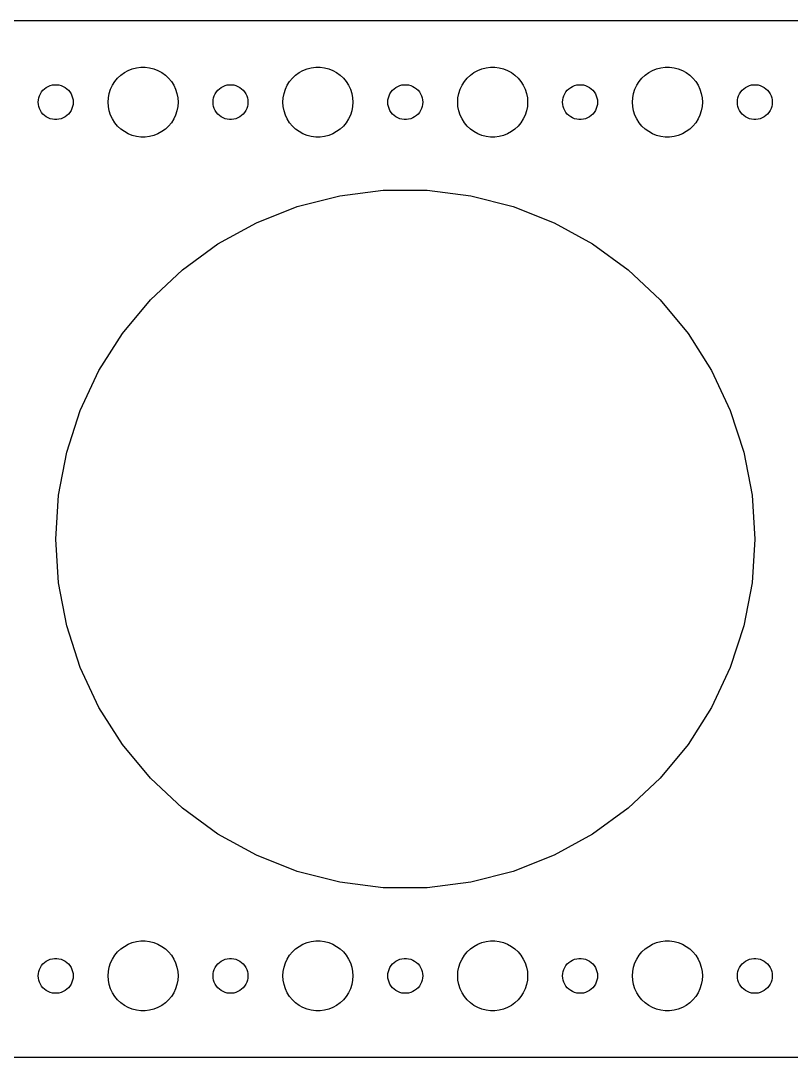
# Model space of a CAD drawing. Header units: metres. Extents: x -104 to 104, y -44 to 44.
# Drawn here: x -33 to 33.1, y -44.5 to 44.5 of the extents above; entities that cross this region are included whole.
import ezdxf

# ---------------------------------------------------------------- set-up
doc = ezdxf.new("R2010")
doc.units = ezdxf.units.M

msp = doc.modelspace()

# ---------------------------------------------------------------- linework, layer by layer
for p, q in [((99.8139, 44.4901), (-99.8139, 44.4901)), ((-24.1075, 40.033), (-23.7773, 40.2145)), ((-23.7773, 40.2145), (-23.427, 40.3532)), ((-23.427, 40.3532), (-23.0621, 40.4469)), ((-23.0621, 40.4469), (-22.6884, 40.4941)), ((-22.6884, 40.4941), (-22.3116, 40.4941)), ((-22.3116, 40.4941), (-21.9379, 40.4469)), ((-21.9379, 40.4469), (-21.5729, 40.3532)), ((-21.5729, 40.3532), (-21.2227, 40.2145)), ((-21.2227, 40.2145), (-20.8925, 40.033)), ((-9.10747, 40.033), (-8.77733, 40.2145)), ((-8.77733, 40.2145), (-8.42705, 40.3532)), ((-8.42705, 40.3532), (-8.06213, 40.4469)), ((-8.06213, 40.4469), (-7.68837, 40.4941)), ((-7.68837, 40.4941), (-7.31161, 40.4941)), ((-7.31161, 40.4941), (-6.93785, 40.4469)), ((-6.93785, 40.4469), (-6.57294, 40.3532)), ((-6.57294, 40.3532), (-6.22266, 40.2145)), ((-6.22266, 40.2145), (-5.89252, 40.033)), ((5.89252, 40.033), (6.22266, 40.2145)), ((6.22266, 40.2145), (6.57294, 40.3532)), ((6.57294, 40.3532), (6.93785, 40.4469)), ((6.93785, 40.4469), (7.31161, 40.4941)), ((7.31161, 40.4941), (7.68837, 40.4941)), ((7.68837, 40.4941), (8.06213, 40.4469)), ((8.06213, 40.4469), (8.42705, 40.3532)), ((8.42705, 40.3532), (8.77733, 40.2145)), ((8.77733, 40.2145), (9.10747, 40.033)), ((20.8925, 40.033), (21.2227, 40.2145)), ((21.2227, 40.2145), (21.5729, 40.3532)), ((21.5729, 40.3532), (21.9379, 40.4469)), ((21.9379, 40.4469), (22.3116, 40.4941)), ((22.3116, 40.4941), (22.6884, 40.4941)), ((22.6884, 40.4941), (23.0621, 40.4469)), ((23.0621, 40.4469), (23.427, 40.3532)), ((23.427, 40.3532), (23.7773, 40.2145)), ((23.7773, 40.2145), (24.1075, 40.033)), ((-25.1289, 38.9453), (-24.927, 39.2634)), ((-24.927, 39.2634), (-24.6869, 39.5536)), ((-24.6869, 39.5536), (-24.4123, 39.8115)), ((-24.4123, 39.8115), (-24.1075, 40.033)), ((-20.8925, 40.033), (-20.5877, 39.8115)), ((-20.5877, 39.8115), (-20.3131, 39.5536)), ((-20.3131, 39.5536), (-20.0729, 39.2634)), ((-20.0729, 39.2634), (-19.8711, 38.9453)), ((-10.1289, 38.9453), (-9.92705, 39.2634)), ((-9.92705, 39.2634), (-9.6869, 39.5536)), ((-9.6869, 39.5536), (-9.41226, 39.8115)), ((-9.41226, 39.8115), (-9.10747, 40.033)), ((-5.89252, 40.033), (-5.58772, 39.8115)), ((-5.58772, 39.8115), (-5.31308, 39.5536)), ((-5.31308, 39.5536), (-5.07294, 39.2634)), ((-5.07294, 39.2634), (-4.87108, 38.9453)), ((4.87108, 38.9453), (5.07294, 39.2634)), ((5.07294, 39.2634), (5.31308, 39.5536)), ((5.31308, 39.5536), (5.58772, 39.8115)), ((5.58772, 39.8115), (5.89252, 40.033)), ((9.10747, 40.033), (9.41226, 39.8115)), ((9.41226, 39.8115), (9.6869, 39.5536)), ((9.6869, 39.5536), (9.92705, 39.2634)), ((9.92705, 39.2634), (10.1289, 38.9453)), ((19.8711, 38.9453), (20.0729, 39.2634)), ((20.0729, 39.2634), (20.3131, 39.5536)), ((20.3131, 39.5536), (20.5877, 39.8115)), ((20.5877, 39.8115), (20.8925, 40.033)), ((24.1075, 40.033), (24.4123, 39.8115)), ((24.4123, 39.8115), (24.6869, 39.5536)), ((24.6869, 39.5536), (24.927, 39.2634)), ((24.927, 39.2634), (25.1289, 38.9453)), ((-31.3145, 38.2226), (-31.2135, 38.3817)), ((-31.2135, 38.3817), (-31.0934, 38.5268)), ((-31.0934, 38.5268), (-30.9561, 38.6558)), ((-30.9561, 38.6558), (-30.8037, 38.7665)), ((-30.8037, 38.7665), (-30.6387, 38.8572)), ((-30.6387, 38.8572), (-30.4635, 38.9266)), ((-30.4635, 38.9266), (-30.2811, 38.9734)), ((-30.2811, 38.9734), (-30.0942, 38.997)), ((-30.0942, 38.997), (-29.9058, 38.997)), ((-29.9058, 38.997), (-29.7189, 38.9734)), ((-29.7189, 38.9734), (-29.5365, 38.9266)), ((-29.5365, 38.9266), (-29.3613, 38.8572)), ((-29.3613, 38.8572), (-29.1963, 38.7665)), ((-29.1963, 38.7665), (-29.0439, 38.6558)), ((-29.0439, 38.6558), (-28.9065, 38.5268)), ((-28.9065, 38.5268), (-28.7865, 38.3817)), ((-28.7865, 38.3817), (-28.6855, 38.2226)), ((-25.4057, 38.2461), (-25.2893, 38.6044)), ((-25.2893, 38.6044), (-25.1289, 38.9453)), ((-19.8711, 38.9453), (-19.7107, 38.6044)), ((-19.7107, 38.6044), (-19.5942, 38.2461)), ((-16.3145, 38.2226), (-16.2135, 38.3817)), ((-16.2135, 38.3817), (-16.0934, 38.5268)), ((-16.0934, 38.5268), (-15.9561, 38.6558)), ((-15.9561, 38.6558), (-15.8037, 38.7665)), ((-15.8037, 38.7665), (-15.6387, 38.8572)), ((-15.6387, 38.8572), (-15.4635, 38.9266)), ((-15.4635, 38.9266), (-15.2811, 38.9734)), ((-15.2811, 38.9734), (-15.0942, 38.997)), ((-15.0942, 38.997), (-14.9058, 38.997)), ((-14.9058, 38.997), (-14.7189, 38.9734)), ((-14.7189, 38.9734), (-14.5365, 38.9266)), ((-14.5365, 38.9266), (-14.3613, 38.8572)), ((-14.3613, 38.8572), (-14.1963, 38.7665)), ((-14.1963, 38.7665), (-14.0439, 38.6558)), ((-14.0439, 38.6558), (-13.9065, 38.5268)), ((-13.9065, 38.5268), (-13.7865, 38.3817)), ((-13.7865, 38.3817), (-13.6855, 38.2226)), ((-10.4057, 38.2461), (-10.2893, 38.6044)), ((-10.2893, 38.6044), (-10.1289, 38.9453)), ((-4.87108, 38.9453), (-4.71066, 38.6044)), ((-4.71066, 38.6044), (-4.59424, 38.2461)), ((-1.31445, 38.2226), (-1.21352, 38.3817)), ((-1.21352, 38.3817), (-1.09344, 38.5268)), ((-1.09344, 38.5268), (-0.95613, 38.6558)), ((-0.95613, 38.6558), (-0.80373, 38.7665)), ((-0.80373, 38.7665), (-0.63866, 38.8572)), ((-0.63866, 38.8572), (-0.46352, 38.9266)), ((-0.46352, 38.9266), (-0.28107, 38.9734)), ((-0.28107, 38.9734), (-0.09418, 38.997)), ((-0.09418, 38.997), (0.09418, 38.997)), ((0.09418, 38.997), (0.28107, 38.9734)), ((0.28107, 38.9734), (0.46352, 38.9266)), ((0.46352, 38.9266), (0.63866, 38.8572)), ((0.63866, 38.8572), (0.80373, 38.7665)), ((0.80373, 38.7665), (0.95613, 38.6558)), ((0.95613, 38.6558), (1.09344, 38.5268)), ((1.09344, 38.5268), (1.21352, 38.3817)), ((1.21352, 38.3817), (1.31445, 38.2226)), ((4.59424, 38.2461), (4.71066, 38.6044)), ((4.71066, 38.6044), (4.87108, 38.9453)), ((10.1289, 38.9453), (10.2893, 38.6044)), ((10.2893, 38.6044), (10.4057, 38.2461)), ((13.6855, 38.2226), (13.7865, 38.3817)), ((13.7865, 38.3817), (13.9065, 38.5268)), ((13.9065, 38.5268), (14.0439, 38.6558)), ((14.0439, 38.6558), (14.1963, 38.7665)), ((14.1963, 38.7665), (14.3613, 38.8572)), ((14.3613, 38.8572), (14.5365, 38.9266)), ((14.5365, 38.9266), (14.7189, 38.9734)), ((14.7189, 38.9734), (14.9058, 38.997)), ((14.9058, 38.997), (15.0942, 38.997)), ((15.0942, 38.997), (15.2811, 38.9734)), ((15.2811, 38.9734), (15.4635, 38.9266)), ((15.4635, 38.9266), (15.6387, 38.8572)), ((15.6387, 38.8572), (15.8037, 38.7665)), ((15.8037, 38.7665), (15.9561, 38.6558)), ((15.9561, 38.6558), (16.0934, 38.5268)), ((16.0934, 38.5268), (16.2135, 38.3817)), ((16.2135, 38.3817), (16.3145, 38.2226)), ((19.5942, 38.2461), (19.7107, 38.6044)), ((19.7107, 38.6044), (19.8711, 38.9453)), ((25.1289, 38.9453), (25.2893, 38.6044)), ((25.2893, 38.6044), (25.4057, 38.2461)), ((28.6855, 38.2226), (28.7865, 38.3817)), ((28.7865, 38.3817), (28.9065, 38.5268)), ((28.9065, 38.5268), (29.0439, 38.6558)), ((29.0439, 38.6558), (29.1963, 38.7665)), ((29.1963, 38.7665), (29.3613, 38.8572)), ((29.3613, 38.8572), (29.5365, 38.9266)), ((29.5365, 38.9266), (29.7189, 38.9734)), ((29.7189, 38.9734), (29.9058, 38.997)), ((29.9058, 38.997), (30.0942, 38.997)), ((30.0942, 38.997), (30.2811, 38.9734)), ((30.2811, 38.9734), (30.4635, 38.9266)), ((30.4635, 38.9266), (30.6387, 38.8572)), ((30.6387, 38.8572), (30.8037, 38.7665)), ((30.8037, 38.7665), (30.9561, 38.6558)), ((30.9561, 38.6558), (31.0934, 38.5268)), ((31.0934, 38.5268), (31.2135, 38.3817)), ((31.2135, 38.3817), (31.3145, 38.2226)), ((-31.5, 37.5), (-31.4882, 37.688)), ((-31.4882, 37.312), (-31.5, 37.5)), ((-31.4882, 37.688), (-31.4529, 37.873)), ((-31.4529, 37.873), (-31.3947, 38.0522)), ((-31.3947, 38.0522), (-31.3145, 38.2226)), ((-28.6855, 38.2226), (-28.6053, 38.0522)), ((-28.6053, 38.0522), (-28.5471, 37.873)), ((-28.5471, 37.873), (-28.5118, 37.688)), ((-28.5118, 37.688), (-28.5, 37.5)), ((-28.5, 37.5), (-28.5118, 37.312)), ((-25.5, 37.5), (-25.4763, 37.876)), ((-25.4763, 37.124), (-25.5, 37.5)), ((-25.4763, 37.876), (-25.4057, 38.2461)), ((-19.5942, 38.2461), (-19.5237, 37.876)), ((-19.5237, 37.876), (-19.5, 37.5)), ((-19.5, 37.5), (-19.5237, 37.124)), ((-16.5, 37.5), (-16.4882, 37.688)), ((-16.4882, 37.312), (-16.5, 37.5)), ((-16.4882, 37.688), (-16.4529, 37.873)), ((-16.4529, 37.873), (-16.3947, 38.0522)), ((-16.3947, 38.0522), (-16.3145, 38.2226)), ((-13.6855, 38.2226), (-13.6053, 38.0522)), ((-13.6053, 38.0522), (-13.5471, 37.873)), ((-13.5471, 37.873), (-13.5118, 37.688)), ((-13.5118, 37.688), (-13.5, 37.5)), ((-13.5, 37.5), (-13.5118, 37.312)), ((-10.5, 37.5), (-10.4763, 37.876)), ((-10.4763, 37.124), (-10.5, 37.5)), ((-10.4763, 37.876), (-10.4057, 38.2461)), ((-4.59424, 38.2461), (-4.52365, 37.876)), ((-4.52365, 37.876), (-4.5, 37.5)), ((-4.5, 37.5), (-4.52365, 37.124)), ((-1.5, 37.5), (-1.48816, 37.688)), ((-1.48816, 37.312), (-1.5, 37.5)), ((-1.48816, 37.688), (-1.45287, 37.873)), ((-1.45287, 37.873), (-1.39465, 38.0522)), ((-1.39465, 38.0522), (-1.31445, 38.2226)), ((1.31445, 38.2226), (1.39465, 38.0522)), ((1.39465, 38.0522), (1.45287, 37.873)), ((1.45287, 37.873), (1.48816, 37.688)), ((1.48816, 37.688), (1.5, 37.5)), ((1.5, 37.5), (1.48816, 37.312)), ((4.5, 37.5), (4.52365, 37.876)), ((4.52365, 37.124), (4.5, 37.5)), ((4.52365, 37.876), (4.59424, 38.2461)), ((10.4057, 38.2461), (10.4763, 37.876)), ((10.4763, 37.876), (10.5, 37.5)), ((10.5, 37.5), (10.4763, 37.124)), ((13.5, 37.5), (13.5118, 37.688)), ((13.5118, 37.312), (13.5, 37.5)), ((13.5118, 37.688), (13.5471, 37.873)), ((13.5471, 37.873), (13.6053, 38.0522)), ((13.6053, 38.0522), (13.6855, 38.2226)), ((16.3145, 38.2226), (16.3947, 38.0522)), ((16.3947, 38.0522), (16.4529, 37.873)), ((16.4529, 37.873), (16.4882, 37.688)), ((16.4882, 37.688), (16.5, 37.5)), ((16.5, 37.5), (16.4882, 37.312)), ((19.5, 37.5), (19.5237, 37.876)), ((19.5237, 37.124), (19.5, 37.5)), ((19.5237, 37.876), (19.5942, 38.2461)), ((25.4057, 38.2461), (25.4763, 37.876)), ((25.4763, 37.876), (25.5, 37.5)), ((25.5, 37.5), (25.4763, 37.124)), ((28.5, 37.5), (28.5118, 37.688)), ((28.5118, 37.312), (28.5, 37.5)), ((28.5118, 37.688), (28.5471, 37.873)), ((28.5471, 37.873), (28.6053, 38.0522)), ((28.6053, 38.0522), (28.6855, 38.2226)), ((31.3145, 38.2226), (31.3947, 38.0522)), ((31.3947, 38.0522), (31.4529, 37.873)), ((31.4529, 37.873), (31.4882, 37.688)), ((31.4882, 37.688), (31.5, 37.5)), ((31.5, 37.5), (31.4882, 37.312)), ((-31.4529, 37.127), (-31.4882, 37.312)), ((-31.3947, 36.9478), (-31.4529, 37.127)), ((-31.3145, 36.7774), (-31.3947, 36.9478)), ((-31.2135, 36.6183), (-31.3145, 36.7774)), ((-31.0934, 36.4732), (-31.2135, 36.6183)), ((-28.7865, 36.6183), (-28.9065, 36.4732)), ((-28.6855, 36.7774), (-28.7865, 36.6183)), ((-28.6053, 36.9478), (-28.6855, 36.7774)), ((-28.5471, 37.127), (-28.6053, 36.9478)), ((-28.5118, 37.312), (-28.5471, 37.127)), ((-25.4057, 36.7539), (-25.4763, 37.124)), ((-25.2893, 36.3956), (-25.4057, 36.7539)), ((-19.5942, 36.7539), (-19.7107, 36.3956)), ((-19.5237, 37.124), (-19.5942, 36.7539)), ((-16.4529, 37.127), (-16.4882, 37.312)), ((-16.3947, 36.9478), (-16.4529, 37.127)), ((-16.3145, 36.7774), (-16.3947, 36.9478)), ((-16.2135, 36.6183), (-16.3145, 36.7774)), ((-16.0934, 36.4732), (-16.2135, 36.6183)), ((-13.7865, 36.6183), (-13.9065, 36.4732)), ((-13.6855, 36.7774), (-13.7865, 36.6183)), ((-13.6053, 36.9478), (-13.6855, 36.7774)), ((-13.5471, 37.127), (-13.6053, 36.9478)), ((-13.5118, 37.312), (-13.5471, 37.127)), ((-10.4057, 36.7539), (-10.4763, 37.124)), ((-10.2893, 36.3956), (-10.4057, 36.7539)), ((-4.59424, 36.7539), (-4.71066, 36.3956)), ((-4.52365, 37.124), (-4.59424, 36.7539)), ((-1.45287, 37.127), (-1.48816, 37.312)), ((-1.39465, 36.9478), (-1.45287, 37.127)), ((-1.31445, 36.7774), (-1.39465, 36.9478)), ((-1.21352, 36.6183), (-1.31445, 36.7774)), ((-1.09344, 36.4732), (-1.21352, 36.6183)), ((1.21352, 36.6183), (1.09344, 36.4732)), ((1.31445, 36.7774), (1.21352, 36.6183)), ((1.39465, 36.9478), (1.31445, 36.7774)), ((1.45287, 37.127), (1.39465, 36.9478)), ((1.48816, 37.312), (1.45287, 37.127)), ((4.59424, 36.7539), (4.52365, 37.124)), ((4.71066, 36.3956), (4.59424, 36.7539)), ((10.4057, 36.7539), (10.2893, 36.3956)), ((10.4763, 37.124), (10.4057, 36.7539)), ((13.5471, 37.127), (13.5118, 37.312)), ((13.6053, 36.9478), (13.5471, 37.127)), ((13.6855, 36.7774), (13.6053, 36.9478)), ((13.7865, 36.6183), (13.6855, 36.7774)), ((13.9065, 36.4732), (13.7865, 36.6183)), ((16.2135, 36.6183), (16.0934, 36.4732)), ((16.3145, 36.7774), (16.2135, 36.6183)), ((16.3947, 36.9478), (16.3145, 36.7774)), ((16.4529, 37.127), (16.3947, 36.9478)), ((16.4882, 37.312), (16.4529, 37.127)), ((19.5942, 36.7539), (19.5237, 37.124)), ((19.7107, 36.3956), (19.5942, 36.7539)), ((25.4057, 36.7539), (25.2893, 36.3956)), ((25.4763, 37.124), (25.4057, 36.7539)), ((28.5471, 37.127), (28.5118, 37.312)), ((28.6053, 36.9478), (28.5471, 37.127)), ((28.6855, 36.7774), (28.6053, 36.9478)), ((28.7865, 36.6183), (28.6855, 36.7774)), ((28.9065, 36.4732), (28.7865, 36.6183)), ((31.2135, 36.6183), (31.0934, 36.4732)), ((31.3145, 36.7774), (31.2135, 36.6183)), ((31.3947, 36.9478), (31.3145, 36.7774)), ((31.4529, 37.127), (31.3947, 36.9478)), ((31.4882, 37.312), (31.4529, 37.127)), ((-30.9561, 36.3442), (-31.0934, 36.4732)), ((-30.8037, 36.2335), (-30.9561, 36.3442)), ((-30.6387, 36.1428), (-30.8037, 36.2335)), ((-30.4635, 36.0734), (-30.6387, 36.1428)), ((-30.2811, 36.0266), (-30.4635, 36.0734)), ((-30.0942, 36.003), (-30.2811, 36.0266)), ((-29.9058, 36.003), (-30.0942, 36.003)), ((-29.7189, 36.0266), (-29.9058, 36.003)), ((-29.5365, 36.0734), (-29.7189, 36.0266)), ((-29.3613, 36.1428), (-29.5365, 36.0734)), ((-29.1963, 36.2335), (-29.3613, 36.1428)), ((-29.0439, 36.3442), (-29.1963, 36.2335)), ((-28.9065, 36.4732), (-29.0439, 36.3442)), ((-25.1289, 36.0547), (-25.2893, 36.3956)), ((-24.927, 35.7366), (-25.1289, 36.0547)), ((-24.6869, 35.4464), (-24.927, 35.7366)), ((-20.0729, 35.7366), (-20.3131, 35.4464)), ((-19.8711, 36.0547), (-20.0729, 35.7366)), ((-19.7107, 36.3956), (-19.8711, 36.0547)), ((-15.9561, 36.3442), (-16.0934, 36.4732)), ((-15.8037, 36.2335), (-15.9561, 36.3442)), ((-15.6387, 36.1428), (-15.8037, 36.2335)), ((-15.4635, 36.0734), (-15.6387, 36.1428)), ((-15.2811, 36.0266), (-15.4635, 36.0734)), ((-15.0942, 36.003), (-15.2811, 36.0266)), ((-14.9058, 36.003), (-15.0942, 36.003)), ((-14.7189, 36.0266), (-14.9058, 36.003)), ((-14.5365, 36.0734), (-14.7189, 36.0266)), ((-14.3613, 36.1428), (-14.5365, 36.0734)), ((-14.1963, 36.2335), (-14.3613, 36.1428)), ((-14.0439, 36.3442), (-14.1963, 36.2335)), ((-13.9065, 36.4732), (-14.0439, 36.3442)), ((-10.1289, 36.0547), (-10.2893, 36.3956)), ((-9.92705, 35.7366), (-10.1289, 36.0547)), ((-9.6869, 35.4464), (-9.92705, 35.7366)), ((-5.07294, 35.7366), (-5.31308, 35.4464)), ((-4.87108, 36.0547), (-5.07294, 35.7366)), ((-4.71066, 36.3956), (-4.87108, 36.0547)), ((-0.95613, 36.3442), (-1.09344, 36.4732)), ((-0.80373, 36.2335), (-0.95613, 36.3442)), ((-0.63866, 36.1428), (-0.80373, 36.2335)), ((-0.46352, 36.0734), (-0.63866, 36.1428)), ((-0.28107, 36.0266), (-0.46352, 36.0734)), ((-0.09418, 36.003), (-0.28107, 36.0266)), ((0.09418, 36.003), (-0.09418, 36.003)), ((0.28107, 36.0266), (0.09418, 36.003)), ((0.46352, 36.0734), (0.28107, 36.0266)), ((0.63866, 36.1428), (0.46352, 36.0734)), ((0.80373, 36.2335), (0.63866, 36.1428)), ((0.95613, 36.3442), (0.80373, 36.2335)), ((1.09344, 36.4732), (0.95613, 36.3442)), ((4.87108, 36.0547), (4.71066, 36.3956)), ((5.07294, 35.7366), (4.87108, 36.0547)), ((5.31308, 35.4464), (5.07294, 35.7366)), ((9.92705, 35.7366), (9.6869, 35.4464)), ((10.1289, 36.0547), (9.92705, 35.7366)), ((10.2893, 36.3956), (10.1289, 36.0547)), ((14.0439, 36.3442), (13.9065, 36.4732)), ((14.1963, 36.2335), (14.0439, 36.3442)), ((14.3613, 36.1428), (14.1963, 36.2335)), ((14.5365, 36.0734), (14.3613, 36.1428)), ((14.7189, 36.0266), (14.5365, 36.0734)), ((14.9058, 36.003), (14.7189, 36.0266)), ((15.0942, 36.003), (14.9058, 36.003)), ((15.2811, 36.0266), (15.0942, 36.003)), ((15.4635, 36.0734), (15.2811, 36.0266)), ((15.6387, 36.1428), (15.4635, 36.0734)), ((15.8037, 36.2335), (15.6387, 36.1428)), ((15.9561, 36.3442), (15.8037, 36.2335)), ((16.0934, 36.4732), (15.9561, 36.3442)), ((19.8711, 36.0547), (19.7107, 36.3956)), ((20.0729, 35.7366), (19.8711, 36.0547)), ((20.3131, 35.4464), (20.0729, 35.7366)), ((24.927, 35.7366), (24.6869, 35.4464)), ((25.1289, 36.0547), (24.927, 35.7366)), ((25.2893, 36.3956), (25.1289, 36.0547)), ((29.0439, 36.3442), (28.9065, 36.4732)), ((29.1963, 36.2335), (29.0439, 36.3442)), ((29.3613, 36.1428), (29.1963, 36.2335)), ((29.5365, 36.0734), (29.3613, 36.1428)), ((29.7189, 36.0266), (29.5365, 36.0734)), ((29.9058, 36.003), (29.7189, 36.0266)), ((30.0942, 36.003), (29.9058, 36.003)), ((30.2811, 36.0266), (30.0942, 36.003)), ((30.4635, 36.0734), (30.2811, 36.0266)), ((30.6387, 36.1428), (30.4635, 36.0734)), ((30.8037, 36.2335), (30.6387, 36.1428)), ((30.9561, 36.3442), (30.8037, 36.2335)), ((31.0934, 36.4732), (30.9561, 36.3442)), ((-24.4123, 35.1885), (-24.6869, 35.4464)), ((-24.1075, 34.967), (-24.4123, 35.1885)), ((-23.7773, 34.7855), (-24.1075, 34.967)), ((-23.427, 34.6468), (-23.7773, 34.7855)), ((-21.2227, 34.7855), (-21.5729, 34.6468)), ((-20.8925, 34.967), (-21.2227, 34.7855)), ((-20.5877, 35.1885), (-20.8925, 34.967)), ((-20.3131, 35.4464), (-20.5877, 35.1885)), ((-9.41226, 35.1885), (-9.6869, 35.4464)), ((-9.10747, 34.967), (-9.41226, 35.1885)), ((-8.77733, 34.7855), (-9.10747, 34.967)), ((-8.42705, 34.6468), (-8.77733, 34.7855)), ((-6.22266, 34.7855), (-6.57294, 34.6468)), ((-5.89252, 34.967), (-6.22266, 34.7855)), ((-5.58772, 35.1885), (-5.89252, 34.967)), ((-5.31308, 35.4464), (-5.58772, 35.1885)), ((5.58772, 35.1885), (5.31308, 35.4464)), ((5.89252, 34.967), (5.58772, 35.1885)), ((6.22266, 34.7855), (5.89252, 34.967)), ((6.57294, 34.6468), (6.22266, 34.7855)), ((8.77733, 34.7855), (8.42705, 34.6468)), ((9.10747, 34.967), (8.77733, 34.7855)), ((9.41226, 35.1885), (9.10747, 34.967)), ((9.6869, 35.4464), (9.41226, 35.1885)), ((20.5877, 35.1885), (20.3131, 35.4464)), ((20.8925, 34.967), (20.5877, 35.1885)), ((21.2227, 34.7855), (20.8925, 34.967)), ((21.5729, 34.6468), (21.2227, 34.7855)), ((23.7773, 34.7855), (23.427, 34.6468)), ((24.1075, 34.967), (23.7773, 34.7855)), ((24.4123, 35.1885), (24.1075, 34.967)), ((24.6869, 35.4464), (24.4123, 35.1885)), ((-23.0621, 34.5531), (-23.427, 34.6468)), ((-22.6884, 34.5059), (-23.0621, 34.5531)), ((-22.3116, 34.5059), (-22.6884, 34.5059)), ((-21.9379, 34.5531), (-22.3116, 34.5059)), ((-21.5729, 34.6468), (-21.9379, 34.5531)), ((-8.06213, 34.5531), (-8.42705, 34.6468)), ((-7.68837, 34.5059), (-8.06213, 34.5531)), ((-7.31161, 34.5059), (-7.68837, 34.5059)), ((-6.93785, 34.5531), (-7.31161, 34.5059)), ((-6.57294, 34.6468), (-6.93785, 34.5531)), ((6.93785, 34.5531), (6.57294, 34.6468)), ((7.31161, 34.5059), (6.93785, 34.5531)), ((7.68837, 34.5059), (7.31161, 34.5059)), ((8.06213, 34.5531), (7.68837, 34.5059)), ((8.42705, 34.6468), (8.06213, 34.5531)), ((21.9379, 34.5531), (21.5729, 34.6468)), ((22.3116, 34.5059), (21.9379, 34.5531)), ((22.6884, 34.5059), (22.3116, 34.5059)), ((23.0621, 34.5531), (22.6884, 34.5059)), ((23.427, 34.6468), (23.0621, 34.5531)), ((-9.27051, 28.5317), (-5.62143, 29.4686)), ((-5.62143, 29.4686), (-1.88371, 29.9408)), ((-1.88371, 29.9408), (1.88371, 29.9408)), ((1.88371, 29.9408), (5.62143, 29.4686)), ((5.62143, 29.4686), (9.27051, 28.5317)), ((-12.7734, 27.1448), (-9.27051, 28.5317)), ((9.27051, 28.5317), (12.7734, 27.1448)), ((-16.0748, 25.3298), (-12.7734, 27.1448)), ((12.7734, 27.1448), (16.0748, 25.3298)), ((-19.1227, 23.1154), (-16.0748, 25.3298)), ((16.0748, 25.3298), (19.1227, 23.1154)), ((-21.869, 20.5364), (-19.1227, 23.1154)), ((19.1227, 23.1154), (21.869, 20.5364)), ((-24.2705, 17.6335), (-21.869, 20.5364)), ((21.869, 20.5364), (24.2705, 17.6335)), ((-26.2892, 14.4526), (-24.2705, 17.6335)), ((24.2705, 17.6335), (26.2892, 14.4526)), ((-27.8933, 11.0437), (-26.2892, 14.4526)), ((26.2892, 14.4526), (27.8933, 11.0437)), ((-29.0575, 7.46069), (-27.8933, 11.0437)), ((27.8933, 11.0437), (29.0575, 7.46069)), ((-29.7634, 3.75999), (-29.0575, 7.46069)), ((29.0575, 7.46069), (29.7634, 3.75999)), ((-30, 0), (-29.7634, 3.75999)), ((29.7634, 3.75999), (30, 0)), ((-29.7634, -3.75999), (-30, 0)), ((30, 0), (29.7634, -3.75999)), ((-29.0575, -7.46069), (-29.7634, -3.75999)), ((29.7634, -3.75999), (29.0575, -7.46069)), ((-27.8933, -11.0437), (-29.0575, -7.46069)), ((29.0575, -7.46069), (27.8933, -11.0437)), ((-26.2892, -14.4526), (-27.8933, -11.0437)), ((27.8933, -11.0437), (26.2892, -14.4526)), ((-24.2705, -17.6335), (-26.2892, -14.4526)), ((26.2892, -14.4526), (24.2705, -17.6335)), ((-21.869, -20.5364), (-24.2705, -17.6335)), ((24.2705, -17.6335), (21.869, -20.5364)), ((-19.1227, -23.1154), (-21.869, -20.5364)), ((21.869, -20.5364), (19.1227, -23.1154)), ((-16.0748, -25.3298), (-19.1227, -23.1154)), ((19.1227, -23.1154), (16.0748, -25.3298)), ((-12.7734, -27.1448), (-16.0748, -25.3298)), ((16.0748, -25.3298), (12.7734, -27.1448)), ((-9.27051, -28.5317), (-12.7734, -27.1448)), ((12.7734, -27.1448), (9.27051, -28.5317)), ((-5.62143, -29.4686), (-9.27051, -28.5317)), ((9.27051, -28.5317), (5.62143, -29.4686)), ((-1.88371, -29.9408), (-5.62143, -29.4686)), ((1.88371, -29.9408), (-1.88371, -29.9408)), ((5.62143, -29.4686), (1.88371, -29.9408)), ((-23.7773, -34.7855), (-23.427, -34.6468)), ((-23.427, -34.6468), (-23.0621, -34.5531)), ((-23.0621, -34.5531), (-22.6884, -34.5059)), ((-22.6884, -34.5059), (-22.3116, -34.5059)), ((-22.3116, -34.5059), (-21.9379, -34.5531)), ((-21.9379, -34.5531), (-21.5729, -34.6468)), ((-21.5729, -34.6468), (-21.2227, -34.7855)), ((-8.77733, -34.7855), (-8.42705, -34.6468)), ((-8.42705, -34.6468), (-8.06213, -34.5531)), ((-8.06213, -34.5531), (-7.68837, -34.5059)), ((-7.68837, -34.5059), (-7.31161, -34.5059)), ((-7.31161, -34.5059), (-6.93785, -34.5531)), ((-6.93785, -34.5531), (-6.57294, -34.6468)), ((-6.57294, -34.6468), (-6.22266, -34.7855)), ((6.22266, -34.7855), (6.57294, -34.6468)), ((6.57294, -34.6468), (6.93785, -34.5531)), ((6.93785, -34.5531), (7.31161, -34.5059)), ((7.31161, -34.5059), (7.68837, -34.5059)), ((7.68837, -34.5059), (8.06213, -34.5531)), ((8.06213, -34.5531), (8.42705, -34.6468)), ((8.42705, -34.6468), (8.77733, -34.7855)), ((21.2227, -34.7855), (21.5729, -34.6468)), ((21.5729, -34.6468), (21.9379, -34.5531)), ((21.9379, -34.5531), (22.3116, -34.5059)), ((22.3116, -34.5059), (22.6884, -34.5059)), ((22.6884, -34.5059), (23.0621, -34.5531)), ((23.0621, -34.5531), (23.427, -34.6468)), ((23.427, -34.6468), (23.7773, -34.7855)), ((-24.927, -35.7366), (-24.6869, -35.4464)), ((-24.6869, -35.4464), (-24.4123, -35.1885)), ((-24.4123, -35.1885), (-24.1075, -34.967)), ((-24.1075, -34.967), (-23.7773, -34.7855)), ((-21.2227, -34.7855), (-20.8925, -34.967)), ((-20.8925, -34.967), (-20.5877, -35.1885)), ((-20.5877, -35.1885), (-20.3131, -35.4464)), ((-20.3131, -35.4464), (-20.0729, -35.7366)), ((-9.92705, -35.7366), (-9.6869, -35.4464)), ((-9.6869, -35.4464), (-9.41226, -35.1885)), ((-9.41226, -35.1885), (-9.10747, -34.967)), ((-9.10747, -34.967), (-8.77733, -34.7855)), ((-6.22266, -34.7855), (-5.89252, -34.967)), ((-5.89252, -34.967), (-5.58772, -35.1885)), ((-5.58772, -35.1885), (-5.31308, -35.4464)), ((-5.31308, -35.4464), (-5.07294, -35.7366)), ((5.07294, -35.7366), (5.31308, -35.4464)), ((5.31308, -35.4464), (5.58772, -35.1885)), ((5.58772, -35.1885), (5.89252, -34.967)), ((5.89252, -34.967), (6.22266, -34.7855)), ((8.77733, -34.7855), (9.10747, -34.967)), ((9.10747, -34.967), (9.41226, -35.1885)), ((9.41226, -35.1885), (9.6869, -35.4464)), ((9.6869, -35.4464), (9.92705, -35.7366)), ((20.0729, -35.7366), (20.3131, -35.4464)), ((20.3131, -35.4464), (20.5877, -35.1885)), ((20.5877, -35.1885), (20.8925, -34.967)), ((20.8925, -34.967), (21.2227, -34.7855)), ((23.7773, -34.7855), (24.1075, -34.967)), ((24.1075, -34.967), (24.4123, -35.1885)), ((24.4123, -35.1885), (24.6869, -35.4464)), ((24.6869, -35.4464), (24.927, -35.7366)), ((-31.2135, -36.6183), (-31.0934, -36.4732)), ((-31.0934, -36.4732), (-30.9561, -36.3442)), ((-30.9561, -36.3442), (-30.8037, -36.2335)), ((-30.8037, -36.2335), (-30.6387, -36.1428)), ((-30.6387, -36.1428), (-30.4635, -36.0734)), ((-30.4635, -36.0734), (-30.2811, -36.0266)), ((-30.2811, -36.0266), (-30.0942, -36.003)), ((-30.0942, -36.003), (-29.9058, -36.003)), ((-29.9058, -36.003), (-29.7189, -36.0266)), ((-29.7189, -36.0266), (-29.5365, -36.0734)), ((-29.5365, -36.0734), (-29.3613, -36.1428)), ((-29.3613, -36.1428), (-29.1963, -36.2335)), ((-29.1963, -36.2335), (-29.0439, -36.3442)), ((-29.0439, -36.3442), (-28.9065, -36.4732)), ((-28.9065, -36.4732), (-28.7865, -36.6183)), ((-25.4057, -36.7539), (-25.2893, -36.3956)), ((-25.2893, -36.3956), (-25.1289, -36.0547)), ((-25.1289, -36.0547), (-24.927, -35.7366)), ((-20.0729, -35.7366), (-19.8711, -36.0547)), ((-19.8711, -36.0547), (-19.7107, -36.3956)), ((-19.7107, -36.3956), (-19.5942, -36.7539)), ((-16.2135, -36.6183), (-16.0934, -36.4732)), ((-16.0934, -36.4732), (-15.9561, -36.3442)), ((-15.9561, -36.3442), (-15.8037, -36.2335)), ((-15.8037, -36.2335), (-15.6387, -36.1428)), ((-15.6387, -36.1428), (-15.4635, -36.0734)), ((-15.4635, -36.0734), (-15.2811, -36.0266)), ((-15.2811, -36.0266), (-15.0942, -36.003)), ((-15.0942, -36.003), (-14.9058, -36.003)), ((-14.9058, -36.003), (-14.7189, -36.0266)), ((-14.7189, -36.0266), (-14.5365, -36.0734)), ((-14.5365, -36.0734), (-14.3613, -36.1428)), ((-14.3613, -36.1428), (-14.1963, -36.2335)), ((-14.1963, -36.2335), (-14.0439, -36.3442)), ((-14.0439, -36.3442), (-13.9065, -36.4732)), ((-13.9065, -36.4732), (-13.7865, -36.6183)), ((-10.4057, -36.7539), (-10.2893, -36.3956)), ((-10.2893, -36.3956), (-10.1289, -36.0547)), ((-10.1289, -36.0547), (-9.92705, -35.7366)), ((-5.07294, -35.7366), (-4.87108, -36.0547)), ((-4.87108, -36.0547), (-4.71066, -36.3956)), ((-4.71066, -36.3956), (-4.59424, -36.7539)), ((-1.21352, -36.6183), (-1.09344, -36.4732)), ((-1.09344, -36.4732), (-0.95613, -36.3442)), ((-0.95613, -36.3442), (-0.80373, -36.2335)), ((-0.80373, -36.2335), (-0.63866, -36.1428)), ((-0.63866, -36.1428), (-0.46352, -36.0734)), ((-0.46352, -36.0734), (-0.28107, -36.0266)), ((-0.28107, -36.0266), (-0.09418, -36.003)), ((-0.09418, -36.003), (0.09418, -36.003)), ((0.09418, -36.003), (0.28107, -36.0266)), ((0.28107, -36.0266), (0.46352, -36.0734)), ((0.46352, -36.0734), (0.63866, -36.1428)), ((0.63866, -36.1428), (0.80373, -36.2335)), ((0.80373, -36.2335), (0.95613, -36.3442)), ((0.95613, -36.3442), (1.09344, -36.4732)), ((1.09344, -36.4732), (1.21352, -36.6183)), ((4.59424, -36.7539), (4.71066, -36.3956)), ((4.71066, -36.3956), (4.87108, -36.0547)), ((4.87108, -36.0547), (5.07294, -35.7366)), ((9.92705, -35.7366), (10.1289, -36.0547)), ((10.1289, -36.0547), (10.2893, -36.3956)), ((10.2893, -36.3956), (10.4057, -36.7539)), ((13.7865, -36.6183), (13.9065, -36.4732)), ((13.9065, -36.4732), (14.0439, -36.3442)), ((14.0439, -36.3442), (14.1963, -36.2335)), ((14.1963, -36.2335), (14.3613, -36.1428)), ((14.3613, -36.1428), (14.5365, -36.0734)), ((14.5365, -36.0734), (14.7189, -36.0266)), ((14.7189, -36.0266), (14.9058, -36.003)), ((14.9058, -36.003), (15.0942, -36.003)), ((15.0942, -36.003), (15.2811, -36.0266)), ((15.2811, -36.0266), (15.4635, -36.0734)), ((15.4635, -36.0734), (15.6387, -36.1428)), ((15.6387, -36.1428), (15.8037, -36.2335)), ((15.8037, -36.2335), (15.9561, -36.3442)), ((15.9561, -36.3442), (16.0934, -36.4732)), ((16.0934, -36.4732), (16.2135, -36.6183)), ((19.5942, -36.7539), (19.7107, -36.3956)), ((19.7107, -36.3956), (19.8711, -36.0547)), ((19.8711, -36.0547), (20.0729, -35.7366)), ((24.927, -35.7366), (25.1289, -36.0547)), ((25.1289, -36.0547), (25.2893, -36.3956)), ((25.2893, -36.3956), (25.4057, -36.7539)), ((28.7865, -36.6183), (28.9065, -36.4732)), ((28.9065, -36.4732), (29.0439, -36.3442)), ((29.0439, -36.3442), (29.1963, -36.2335)), ((29.1963, -36.2335), (29.3613, -36.1428)), ((29.3613, -36.1428), (29.5365, -36.0734)), ((29.5365, -36.0734), (29.7189, -36.0266)), ((29.7189, -36.0266), (29.9058, -36.003)), ((29.9058, -36.003), (30.0942, -36.003)), ((30.0942, -36.003), (30.2811, -36.0266)), ((30.2811, -36.0266), (30.4635, -36.0734)), ((30.4635, -36.0734), (30.6387, -36.1428)), ((30.6387, -36.1428), (30.8037, -36.2335)), ((30.8037, -36.2335), (30.9561, -36.3442)), ((30.9561, -36.3442), (31.0934, -36.4732)), ((31.0934, -36.4732), (31.2135, -36.6183)), ((-31.5, -37.5), (-31.4882, -37.312)), ((-31.4882, -37.312), (-31.4529, -37.127)), ((-31.4529, -37.127), (-31.3947, -36.9478)), ((-31.3947, -36.9478), (-31.3145, -36.7774)), ((-31.3145, -36.7774), (-31.2135, -36.6183)), ((-28.7865, -36.6183), (-28.6855, -36.7774)), ((-28.6855, -36.7774), (-28.6053, -36.9478)), ((-28.6053, -36.9478), (-28.5471, -37.127)), ((-28.5471, -37.127), (-28.5118, -37.312)), ((-28.5118, -37.312), (-28.5, -37.5)), ((-25.5, -37.5), (-25.4763, -37.124)), ((-25.4763, -37.124), (-25.4057, -36.7539)), ((-19.5942, -36.7539), (-19.5237, -37.124)), ((-19.5237, -37.124), (-19.5, -37.5)), ((-16.5, -37.5), (-16.4882, -37.312)), ((-16.4882, -37.312), (-16.4529, -37.127)), ((-16.4529, -37.127), (-16.3947, -36.9478)), ((-16.3947, -36.9478), (-16.3145, -36.7774)), ((-16.3145, -36.7774), (-16.2135, -36.6183)), ((-13.7865, -36.6183), (-13.6855, -36.7774)), ((-13.6855, -36.7774), (-13.6053, -36.9478)), ((-13.6053, -36.9478), (-13.5471, -37.127)), ((-13.5471, -37.127), (-13.5118, -37.312)), ((-13.5118, -37.312), (-13.5, -37.5)), ((-10.5, -37.5), (-10.4763, -37.124)), ((-10.4763, -37.124), (-10.4057, -36.7539)), ((-4.59424, -36.7539), (-4.52365, -37.124)), ((-4.52365, -37.124), (-4.5, -37.5)), ((-1.5, -37.5), (-1.48816, -37.312)), ((-1.48816, -37.312), (-1.45287, -37.127)), ((-1.45287, -37.127), (-1.39465, -36.9478)), ((-1.39465, -36.9478), (-1.31445, -36.7774)), ((-1.31445, -36.7774), (-1.21352, -36.6183)), ((1.21352, -36.6183), (1.31445, -36.7774)), ((1.31445, -36.7774), (1.39465, -36.9478)), ((1.39465, -36.9478), (1.45287, -37.127)), ((1.45287, -37.127), (1.48816, -37.312)), ((1.48816, -37.312), (1.5, -37.5)), ((4.5, -37.5), (4.52365, -37.124)), ((4.52365, -37.124), (4.59424, -36.7539)), ((10.4057, -36.7539), (10.4763, -37.124)), ((10.4763, -37.124), (10.5, -37.5)), ((13.5, -37.5), (13.5118, -37.312)), ((13.5118, -37.312), (13.5471, -37.127)), ((13.5471, -37.127), (13.6053, -36.9478)), ((13.6053, -36.9478), (13.6855, -36.7774)), ((13.6855, -36.7774), (13.7865, -36.6183)), ((16.2135, -36.6183), (16.3145, -36.7774)), ((16.3145, -36.7774), (16.3947, -36.9478)), ((16.3947, -36.9478), (16.4529, -37.127)), ((16.4529, -37.127), (16.4882, -37.312)), ((16.4882, -37.312), (16.5, -37.5)), ((19.5, -37.5), (19.5237, -37.124)), ((19.5237, -37.124), (19.5942, -36.7539)), ((25.4057, -36.7539), (25.4763, -37.124)), ((25.4763, -37.124), (25.5, -37.5)), ((28.5, -37.5), (28.5118, -37.312)), ((28.5118, -37.312), (28.5471, -37.127)), ((28.5471, -37.127), (28.6053, -36.9478)), ((28.6053, -36.9478), (28.6855, -36.7774)), ((28.6855, -36.7774), (28.7865, -36.6183)), ((31.2135, -36.6183), (31.3145, -36.7774)), ((31.3145, -36.7774), (31.3947, -36.9478)), ((31.3947, -36.9478), (31.4529, -37.127)), ((31.4529, -37.127), (31.4882, -37.312)), ((31.4882, -37.312), (31.5, -37.5)), ((-31.4882, -37.688), (-31.5, -37.5)), ((-31.4529, -37.873), (-31.4882, -37.688)), ((-31.3947, -38.0522), (-31.4529, -37.873)), ((-31.3145, -38.2226), (-31.3947, -38.0522)), ((-31.2135, -38.3817), (-31.3145, -38.2226)), ((-28.6855, -38.2226), (-28.7865, -38.3817)), ((-28.6053, -38.0522), (-28.6855, -38.2226)), ((-28.5471, -37.873), (-28.6053, -38.0522)), ((-28.5118, -37.688), (-28.5471, -37.873)), ((-28.5, -37.5), (-28.5118, -37.688)), ((-25.4763, -37.876), (-25.5, -37.5)), ((-25.4057, -38.2461), (-25.4763, -37.876)), ((-25.2893, -38.6044), (-25.4057, -38.2461)), ((-19.5942, -38.2461), (-19.7107, -38.6044)), ((-19.5237, -37.876), (-19.5942, -38.2461)), ((-19.5, -37.5), (-19.5237, -37.876)), ((-16.4882, -37.688), (-16.5, -37.5)), ((-16.4529, -37.873), (-16.4882, -37.688)), ((-16.3947, -38.0522), (-16.4529, -37.873)), ((-16.3145, -38.2226), (-16.3947, -38.0522)), ((-16.2135, -38.3817), (-16.3145, -38.2226)), ((-13.6855, -38.2226), (-13.7865, -38.3817)), ((-13.6053, -38.0522), (-13.6855, -38.2226)), ((-13.5471, -37.873), (-13.6053, -38.0522)), ((-13.5118, -37.688), (-13.5471, -37.873)), ((-13.5, -37.5), (-13.5118, -37.688)), ((-10.4763, -37.876), (-10.5, -37.5)), ((-10.4057, -38.2461), (-10.4763, -37.876)), ((-10.2893, -38.6044), (-10.4057, -38.2461)), ((-4.59424, -38.2461), (-4.71066, -38.6044)), ((-4.52365, -37.876), (-4.59424, -38.2461)), ((-4.5, -37.5), (-4.52365, -37.876)), ((-1.48816, -37.688), (-1.5, -37.5)), ((-1.45287, -37.873), (-1.48816, -37.688)), ((-1.39465, -38.0522), (-1.45287, -37.873)), ((-1.31445, -38.2226), (-1.39465, -38.0522)), ((-1.21352, -38.3817), (-1.31445, -38.2226)), ((1.31445, -38.2226), (1.21352, -38.3817)), ((1.39465, -38.0522), (1.31445, -38.2226)), ((1.45287, -37.873), (1.39465, -38.0522)), ((1.48816, -37.688), (1.45287, -37.873)), ((1.5, -37.5), (1.48816, -37.688)), ((4.52365, -37.876), (4.5, -37.5)), ((4.59424, -38.2461), (4.52365, -37.876)), ((4.71066, -38.6044), (4.59424, -38.2461)), ((10.4057, -38.2461), (10.2893, -38.6044)), ((10.4763, -37.876), (10.4057, -38.2461)), ((10.5, -37.5), (10.4763, -37.876)), ((13.5118, -37.688), (13.5, -37.5)), ((13.5471, -37.873), (13.5118, -37.688)), ((13.6053, -38.0522), (13.5471, -37.873)), ((13.6855, -38.2226), (13.6053, -38.0522)), ((13.7865, -38.3817), (13.6855, -38.2226)), ((16.3145, -38.2226), (16.2135, -38.3817)), ((16.3947, -38.0522), (16.3145, -38.2226)), ((16.4529, -37.873), (16.3947, -38.0522)), ((16.4882, -37.688), (16.4529, -37.873)), ((16.5, -37.5), (16.4882, -37.688)), ((19.5237, -37.876), (19.5, -37.5)), ((19.5942, -38.2461), (19.5237, -37.876)), ((19.7107, -38.6044), (19.5942, -38.2461)), ((25.4057, -38.2461), (25.2893, -38.6044)), ((25.4763, -37.876), (25.4057, -38.2461)), ((25.5, -37.5), (25.4763, -37.876)), ((28.5118, -37.688), (28.5, -37.5)), ((28.5471, -37.873), (28.5118, -37.688)), ((28.6053, -38.0522), (28.5471, -37.873)), ((28.6855, -38.2226), (28.6053, -38.0522)), ((28.7865, -38.3817), (28.6855, -38.2226)), ((31.3145, -38.2226), (31.2135, -38.3817)), ((31.3947, -38.0522), (31.3145, -38.2226)), ((31.4529, -37.873), (31.3947, -38.0522)), ((31.4882, -37.688), (31.4529, -37.873)), ((31.5, -37.5), (31.4882, -37.688)), ((-31.0934, -38.5268), (-31.2135, -38.3817)), ((-30.9561, -38.6558), (-31.0934, -38.5268)), ((-30.8037, -38.7665), (-30.9561, -38.6558)), ((-30.6387, -38.8572), (-30.8037, -38.7665)), ((-30.4635, -38.9266), (-30.6387, -38.8572)), ((-30.2811, -38.9734), (-30.4635, -38.9266)), ((-30.0942, -38.997), (-30.2811, -38.9734)), ((-29.9058, -38.997), (-30.0942, -38.997)), ((-29.7189, -38.9734), (-29.9058, -38.997)), ((-29.5365, -38.9266), (-29.7189, -38.9734)), ((-29.3613, -38.8572), (-29.5365, -38.9266)), ((-29.1963, -38.7665), (-29.3613, -38.8572)), ((-29.0439, -38.6558), (-29.1963, -38.7665)), ((-28.9065, -38.5268), (-29.0439, -38.6558)), ((-28.7865, -38.3817), (-28.9065, -38.5268)), ((-25.1289, -38.9453), (-25.2893, -38.6044)), ((-24.927, -39.2634), (-25.1289, -38.9453)), ((-19.8711, -38.9453), (-20.0729, -39.2634)), ((-19.7107, -38.6044), (-19.8711, -38.9453)), ((-16.0934, -38.5268), (-16.2135, -38.3817)), ((-15.9561, -38.6558), (-16.0934, -38.5268)), ((-15.8037, -38.7665), (-15.9561, -38.6558)), ((-15.6387, -38.8572), (-15.8037, -38.7665)), ((-15.4635, -38.9266), (-15.6387, -38.8572)), ((-15.2811, -38.9734), (-15.4635, -38.9266)), ((-15.0942, -38.997), (-15.2811, -38.9734)), ((-14.9058, -38.997), (-15.0942, -38.997)), ((-14.7189, -38.9734), (-14.9058, -38.997)), ((-14.5365, -38.9266), (-14.7189, -38.9734)), ((-14.3613, -38.8572), (-14.5365, -38.9266)), ((-14.1963, -38.7665), (-14.3613, -38.8572)), ((-14.0439, -38.6558), (-14.1963, -38.7665)), ((-13.9065, -38.5268), (-14.0439, -38.6558)), ((-13.7865, -38.3817), (-13.9065, -38.5268)), ((-10.1289, -38.9453), (-10.2893, -38.6044)), ((-9.92705, -39.2634), (-10.1289, -38.9453)), ((-4.87108, -38.9453), (-5.07294, -39.2634)), ((-4.71066, -38.6044), (-4.87108, -38.9453)), ((-1.09344, -38.5268), (-1.21352, -38.3817)), ((-0.95613, -38.6558), (-1.09344, -38.5268)), ((-0.80373, -38.7665), (-0.95613, -38.6558)), ((-0.63866, -38.8572), (-0.80373, -38.7665)), ((-0.46352, -38.9266), (-0.63866, -38.8572)), ((-0.28107, -38.9734), (-0.46352, -38.9266)), ((-0.09418, -38.997), (-0.28107, -38.9734)), ((0.09418, -38.997), (-0.09418, -38.997)), ((0.28107, -38.9734), (0.09418, -38.997)), ((0.46352, -38.9266), (0.28107, -38.9734)), ((0.63866, -38.8572), (0.46352, -38.9266)), ((0.80373, -38.7665), (0.63866, -38.8572)), ((0.95613, -38.6558), (0.80373, -38.7665)), ((1.09344, -38.5268), (0.95613, -38.6558)), ((1.21352, -38.3817), (1.09344, -38.5268)), ((4.87108, -38.9453), (4.71066, -38.6044)), ((5.07294, -39.2634), (4.87108, -38.9453)), ((10.1289, -38.9453), (9.92705, -39.2634)), ((10.2893, -38.6044), (10.1289, -38.9453)), ((13.9065, -38.5268), (13.7865, -38.3817)), ((14.0439, -38.6558), (13.9065, -38.5268)), ((14.1963, -38.7665), (14.0439, -38.6558)), ((14.3613, -38.8572), (14.1963, -38.7665)), ((14.5365, -38.9266), (14.3613, -38.8572)), ((14.7189, -38.9734), (14.5365, -38.9266)), ((14.9058, -38.997), (14.7189, -38.9734)), ((15.0942, -38.997), (14.9058, -38.997)), ((15.2811, -38.9734), (15.0942, -38.997)), ((15.4635, -38.9266), (15.2811, -38.9734)), ((15.6387, -38.8572), (15.4635, -38.9266)), ((15.8037, -38.7665), (15.6387, -38.8572)), ((15.9561, -38.6558), (15.8037, -38.7665)), ((16.0934, -38.5268), (15.9561, -38.6558)), ((16.2135, -38.3817), (16.0934, -38.5268)), ((19.8711, -38.9453), (19.7107, -38.6044)), ((20.0729, -39.2634), (19.8711, -38.9453)), ((25.1289, -38.9453), (24.927, -39.2634)), ((25.2893, -38.6044), (25.1289, -38.9453)), ((28.9065, -38.5268), (28.7865, -38.3817)), ((29.0439, -38.6558), (28.9065, -38.5268)), ((29.1963, -38.7665), (29.0439, -38.6558)), ((29.3613, -38.8572), (29.1963, -38.7665)), ((29.5365, -38.9266), (29.3613, -38.8572)), ((29.7189, -38.9734), (29.5365, -38.9266)), ((29.9058, -38.997), (29.7189, -38.9734)), ((30.0942, -38.997), (29.9058, -38.997)), ((30.2811, -38.9734), (30.0942, -38.997)), ((30.4635, -38.9266), (30.2811, -38.9734)), ((30.6387, -38.8572), (30.4635, -38.9266)), ((30.8037, -38.7665), (30.6387, -38.8572)), ((30.9561, -38.6558), (30.8037, -38.7665)), ((31.0934, -38.5268), (30.9561, -38.6558)), ((31.2135, -38.3817), (31.0934, -38.5268)), ((-24.6869, -39.5536), (-24.927, -39.2634)), ((-24.4123, -39.8115), (-24.6869, -39.5536)), ((-24.1075, -40.033), (-24.4123, -39.8115)), ((-23.7773, -40.2145), (-24.1075, -40.033)), ((-20.8925, -40.033), (-21.2227, -40.2145)), ((-20.5877, -39.8115), (-20.8925, -40.033)), ((-20.3131, -39.5536), (-20.5877, -39.8115)), ((-20.0729, -39.2634), (-20.3131, -39.5536)), ((-9.6869, -39.5536), (-9.92705, -39.2634)), ((-9.41226, -39.8115), (-9.6869, -39.5536)), ((-9.10747, -40.033), (-9.41226, -39.8115)), ((-8.77733, -40.2145), (-9.10747, -40.033)), ((-5.89252, -40.033), (-6.22266, -40.2145)), ((-5.58772, -39.8115), (-5.89252, -40.033)), ((-5.31308, -39.5536), (-5.58772, -39.8115)), ((-5.07294, -39.2634), (-5.31308, -39.5536)), ((5.31308, -39.5536), (5.07294, -39.2634)), ((5.58772, -39.8115), (5.31308, -39.5536)), ((5.89252, -40.033), (5.58772, -39.8115)), ((6.22266, -40.2145), (5.89252, -40.033)), ((9.10747, -40.033), (8.77733, -40.2145)), ((9.41226, -39.8115), (9.10747, -40.033)), ((9.6869, -39.5536), (9.41226, -39.8115)), ((9.92705, -39.2634), (9.6869, -39.5536)), ((20.3131, -39.5536), (20.0729, -39.2634)), ((20.5877, -39.8115), (20.3131, -39.5536)), ((20.8925, -40.033), (20.5877, -39.8115)), ((21.2227, -40.2145), (20.8925, -40.033)), ((24.1075, -40.033), (23.7773, -40.2145)), ((24.4123, -39.8115), (24.1075, -40.033)), ((24.6869, -39.5536), (24.4123, -39.8115)), ((24.927, -39.2634), (24.6869, -39.5536)), ((-23.427, -40.3532), (-23.7773, -40.2145)), ((-23.0621, -40.4469), (-23.427, -40.3532)), ((-22.6884, -40.4941), (-23.0621, -40.4469)), ((-22.3116, -40.4941), (-22.6884, -40.4941)), ((-21.9379, -40.4469), (-22.3116, -40.4941)), ((-21.5729, -40.3532), (-21.9379, -40.4469)), ((-21.2227, -40.2145), (-21.5729, -40.3532)), ((-8.42705, -40.3532), (-8.77733, -40.2145)), ((-8.06213, -40.4469), (-8.42705, -40.3532)), ((-7.68837, -40.4941), (-8.06213, -40.4469)), ((-7.31161, -40.4941), (-7.68837, -40.4941)), ((-6.93785, -40.4469), (-7.31161, -40.4941)), ((-6.57294, -40.3532), (-6.93785, -40.4469)), ((-6.22266, -40.2145), (-6.57294, -40.3532)), ((6.57294, -40.3532), (6.22266, -40.2145)), ((6.93785, -40.4469), (6.57294, -40.3532)), ((7.31161, -40.4941), (6.93785, -40.4469)), ((7.68837, -40.4941), (7.31161, -40.4941)), ((8.06213, -40.4469), (7.68837, -40.4941)), ((8.42705, -40.3532), (8.06213, -40.4469)), ((8.77733, -40.2145), (8.42705, -40.3532)), ((21.5729, -40.3532), (21.2227, -40.2145)), ((21.9379, -40.4469), (21.5729, -40.3532)), ((22.3116, -40.4941), (21.9379, -40.4469)), ((22.6884, -40.4941), (22.3116, -40.4941)), ((23.0621, -40.4469), (22.6884, -40.4941)), ((23.427, -40.3532), (23.0621, -40.4469)), ((23.7773, -40.2145), (23.427, -40.3532)), ((-99.8139, -44.4901), (99.8139, -44.4901))]:
    msp.add_line(p, q)

doc.saveas('drawing.dxf')
